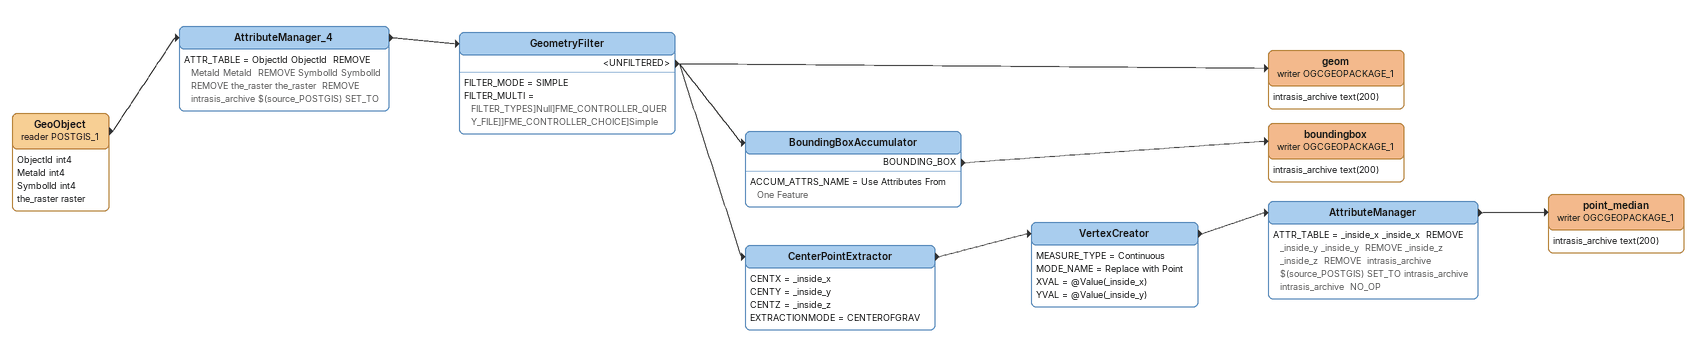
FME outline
GeoObject (reader POSTGIS_1)
    attributes: ObjectId int4, MetaId int4, SymbolId int4, the_raster raster
    -> AttributeManager_4
AttributeManager_4
    ATTR_TABLE = ObjectId ObjectId  REMOVE MetaId MetaId  REMOVE SymbolId SymbolId  REMOVE the_raster the_raster  REMOVE  intrasis_archive $(source_POSTGIS) SET_TO
    -> GeometryFilter
GeometryFilter
    FILTER_MODE = SIMPLE
    FILTER_MULTI = FILTER_TYPES]Null]FME_CONTROLLER_QUERY_FILE]]FME_CONTROLLER_CHOICE]Simple
    <UNFILTERED> -> BoundingBoxAccumulator
    <UNFILTERED> -> geom (writer OGCGEOPACKAGE_1)
    <UNFILTERED> -> CenterPointExtractor
geom (writer OGCGEOPACKAGE_1)
    attributes: intrasis_archive text(200)
BoundingBoxAccumulator
    ACCUM_ATTRS_NAME = Use Attributes From One Feature
    BOUNDING_BOX -> boundingbox (writer OGCGEOPACKAGE_1)
boundingbox (writer OGCGEOPACKAGE_1)
    attributes: intrasis_archive text(200)
CenterPointExtractor
    CENTX = _inside_x
    CENTY = _inside_y
    CENTZ = _inside_z
    EXTRACTIONMODE = CENTEROFGRAV
    -> VertexCreator
VertexCreator
    MEASURE_TYPE = Continuous
    MODE_NAME = Replace with Point
    XVAL = @Value(_inside_x)
    YVAL = @Value(_inside_y)
    -> AttributeManager
AttributeManager
    ATTR_TABLE = _inside_x _inside_x  REMOVE _inside_y _inside_y  REMOVE _inside_z _inside_z  REMOVE  intrasis_archive $(source_POSTGIS) SET_TO intrasis_archive intrasis_archive  NO_OP
    -> point_median (writer OGCGEOPACKAGE_1)
point_median (writer OGCGEOPACKAGE_1)
    attributes: intrasis_archive text(200)
